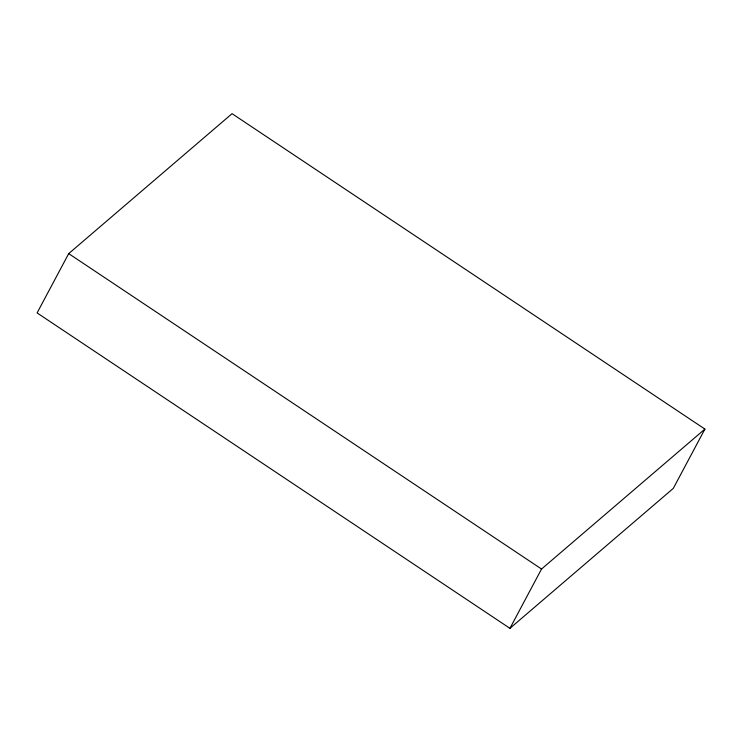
<?xml version="1.0" encoding="UTF-8"?>
<svg xmlns="http://www.w3.org/2000/svg" width="742" height="742" viewBox="0 0 742 742"><rect width="100%" height="100%" fill="white"/><g stroke="black" fill="none" stroke-linecap="round" stroke-linejoin="round"><path stroke-width="1.11" d="M68.7 253.616L37.1 312.92L509.939 628.335L673.3 488.384L704.9 429.08L232.06 113.665L68.7 253.616L541.539 569.031L704.9 429.08M509.939 628.335L541.539 569.031"/></g></svg>
